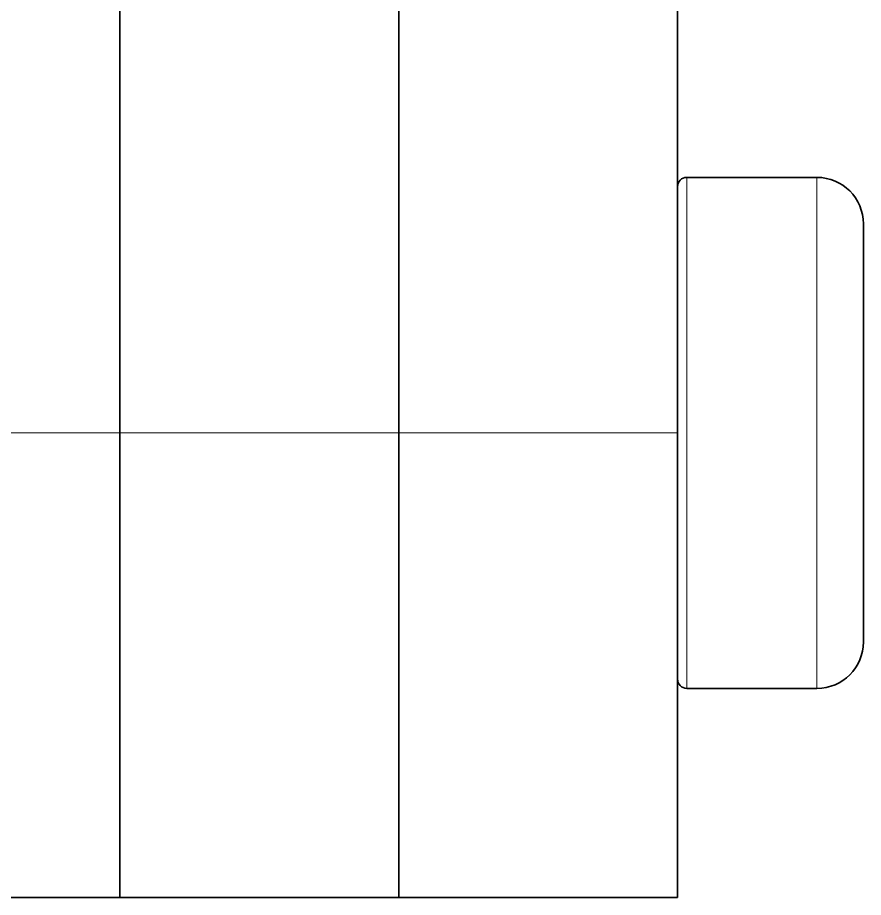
# Model space of a CAD drawing. Extents: x 315 to 857, y 212 to 651.
# Drawn here: x 549.48 to 558.58, y 289.08 to 298.55 of the extents above; entities that cross this region are included whole.
import ezdxf

# ---------------------------------------------------------------- set-up
doc = ezdxf.new("R2010")
doc.units = 0

msp = doc.modelspace()

# ---------------------------------------------------------------- linework, layer by layer
at = {"color": 7, "lineweight": 35}
for p, q in [((550.5804, 359.8392), (550.5804, 294.0792)), ((550.5804, 359.8392), (550.5804, 294.0792)), ((553.5804, 359.8392), (553.5804, 294.0792)), ((553.5804, 359.8392), (553.5804, 294.0792)), ((556.5804, 359.8392), (556.5804, 294.0792))]:
    msp.add_line(p, q, dxfattribs=at)
at = {"color": 7, "lineweight": 13, "ltscale": 0.101711}
for p, q in [((556.6804, 292.7608), (556.6804, 296.8292)), ((558.0804, 292.7608), (558.0804, 296.8292))]:
    msp.add_line(p, q, dxfattribs=at)
at = {"color": 7, "lineweight": 35, "ltscale": 0.034999}
for p, q in [((556.6804, 296.8292), (558.0804, 296.8292)), ((556.6804, 291.3292), (558.0804, 291.3292))]:
    msp.add_line(p, q, dxfattribs=at)
at = {"color": 7, "lineweight": 35, "ltscale": 0.083218}
msp.add_line((558.5804, 293.0005), (558.5804, 296.3292), dxfattribs=at)
at = {"color": 7, "lineweight": 13, "ltscale": 0.075}
for p, q in [((550.5804, 294.0792), (547.5804, 294.0792)), ((550.5804, 294.0792), (553.5804, 294.0792)), ((553.5804, 294.0792), (556.5804, 294.0792))]:
    msp.add_line(p, q, dxfattribs=at)
at = {"color": 7, "lineweight": 35, "ltscale": 0.125}
for p, q in [((550.5804, 289.0792), (550.5804, 294.0792)), ((550.5804, 289.0792), (550.5804, 294.0792)), ((553.5804, 289.0792), (553.5804, 294.0792)), ((553.5804, 289.0792), (553.5804, 294.0792)), ((556.5804, 289.0792), (556.5804, 294.0792))]:
    msp.add_line(p, q, dxfattribs=at)
at = {"color": 7, "lineweight": 35, "ltscale": 0.029282}
msp.add_line((558.5804, 291.8292), (558.5804, 293.0005), dxfattribs=at)
at = {"color": 7, "lineweight": 13, "ltscale": 0.035789}
for p, q in [((556.6804, 291.3292), (556.6804, 292.7608)), ((558.0804, 291.3292), (558.0804, 292.7608))]:
    msp.add_line(p, q, dxfattribs=at)
at = {"color": 7, "lineweight": 35, "ltscale": 0.075}
for p, q in [((550.5804, 289.0792), (547.5804, 289.0792)), ((550.5804, 289.0792), (553.5804, 289.0792)), ((553.5804, 289.0792), (556.5804, 289.0792))]:
    msp.add_line(p, q, dxfattribs=at)
at = {"color": 7, "lineweight": 35}
for centre, radius, start, end in [((556.6805, 296.7292), 0.1, 90.03363, 179.96637), ((558.0804, 296.3292), 0.5, 0, 90), ((558.0804, 291.8292), 0.5, 270, 360), ((556.6805, 291.4293), 0.1, 180.03363, 269.96637)]:
    msp.add_arc(centre, radius, start, end, dxfattribs=at)

doc.saveas('drawing.dxf')
